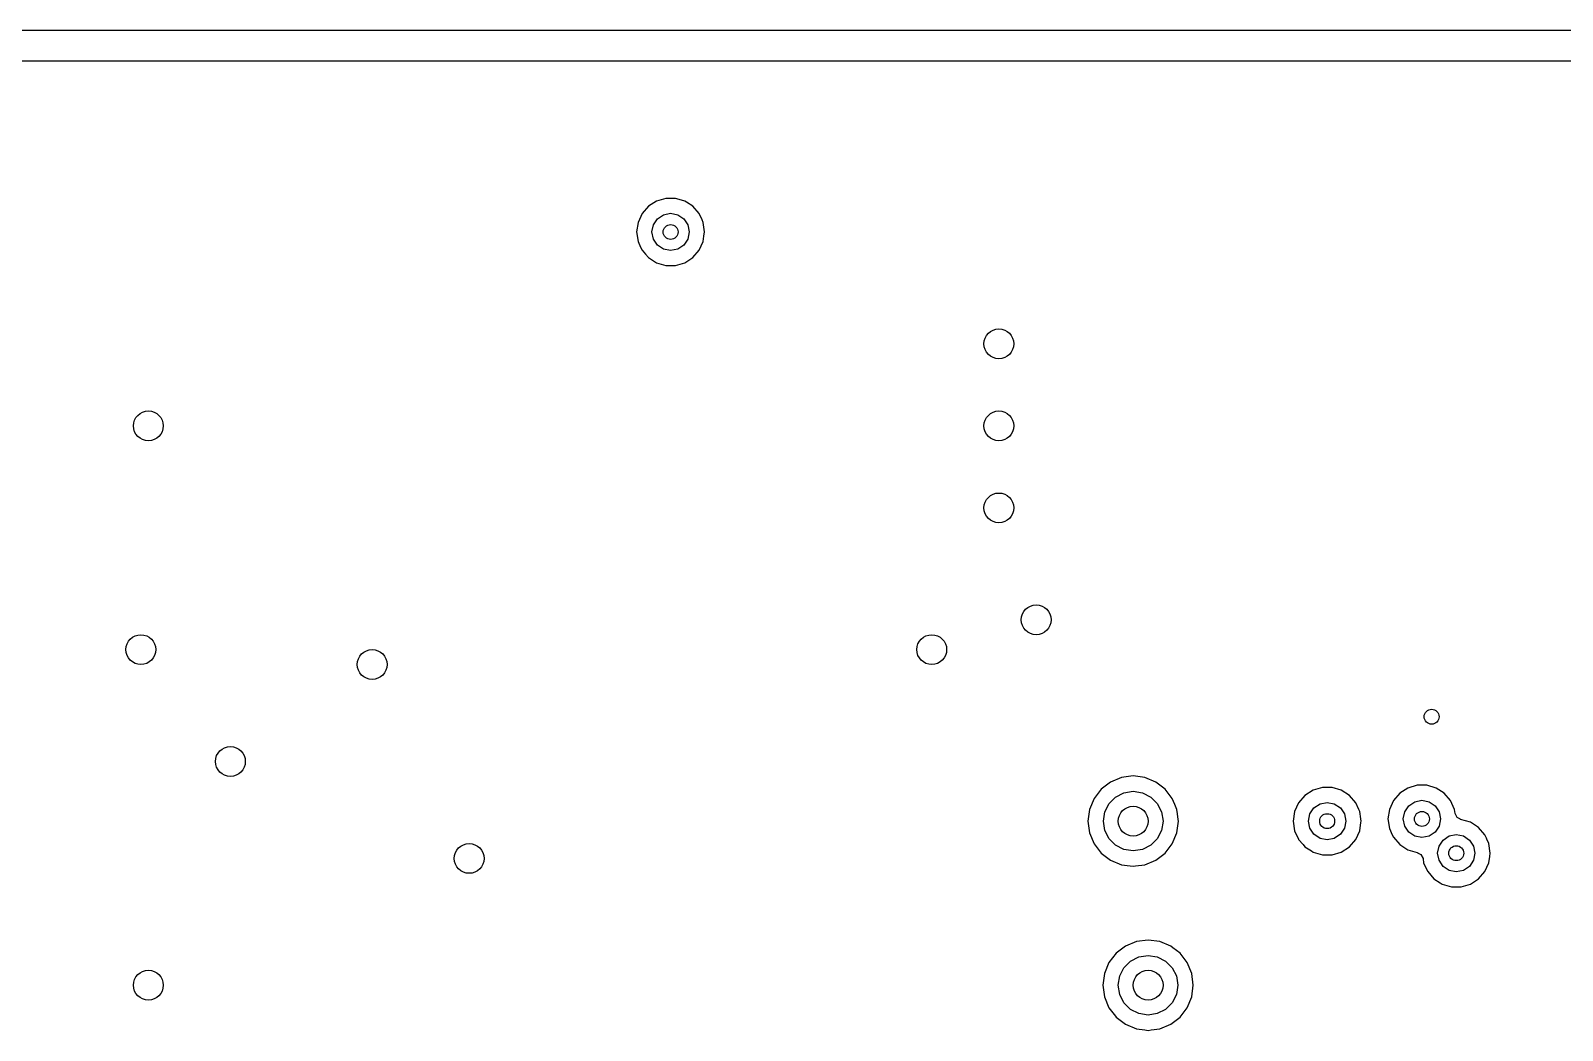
# Model space of a CAD drawing. Extents: x 0.4 to 10.6, y -8.1 to -0.4.
# Drawn here: x 5.154 to 5.963, y -1.992 to -1.465 of the extents above; entities that cross this region are included whole.
import ezdxf

# ---------------------------------------------------------------- set-up
doc = ezdxf.new("R2010")
doc.units = 0
doc.header["$MEASUREMENT"] = 0
doc.layers.add('BLACK', color=7, linetype='CONTINUOUS')

msp = doc.modelspace()

# ---------------------------------------------------------------- linework, layer by layer
at = {"layer": 'BLACK', "linetype": 'CONTINUOUS'}
for p, q in [((6.73921, -1.46457), (4.98787, -1.46457)), ((4.98787, -1.48053), (6.73921, -1.48053)), ((5.48039, -1.55732), (5.47705, -1.56118)), ((5.48468, -1.55457), (5.48039, -1.55732)), ((5.48958, -1.55313), (5.48468, -1.55457)), ((5.48468, -1.55457), (5.48468, -1.55457)), ((5.49468, -1.55313), (5.48958, -1.55313)), ((5.48958, -1.55313), (5.48958, -1.55313)), ((5.49918, -1.55445), (5.49468, -1.55313)), ((5.49468, -1.55313), (5.49468, -1.55313)), ((5.49957, -1.55457), (5.49918, -1.55445)), ((5.50043, -1.55512), (5.49957, -1.55457)), ((5.49957, -1.55457), (5.49957, -1.55457)), ((5.49957, -1.55457), (5.49957, -1.55457)), ((5.50386, -1.55732), (5.50043, -1.55512)), ((5.5072, -1.56118), (5.50386, -1.55732)), ((5.50386, -1.55732), (5.50386, -1.55732)), ((5.50386, -1.55732), (5.50386, -1.55732)), ((5.47493, -1.56582), (5.47421, -1.57087)), ((5.47705, -1.56118), (5.47493, -1.56582)), ((5.48228, -1.57087), (5.48303, -1.5671)), ((5.48303, -1.5671), (5.48517, -1.56391)), ((5.48517, -1.56391), (5.48836, -1.56177)), ((5.48836, -1.56177), (5.49213, -1.56102)), ((5.49213, -1.56102), (5.49589, -1.56177)), ((5.49589, -1.56177), (5.49909, -1.56391)), ((5.49909, -1.56391), (5.50122, -1.5671)), ((5.50122, -1.5671), (5.50197, -1.57087)), ((5.50871, -1.56449), (5.5072, -1.56118)), ((5.50932, -1.56582), (5.50871, -1.56449)), ((5.51004, -1.57087), (5.50932, -1.56582)), ((5.47421, -1.57087), (5.47421, -1.57087)), ((5.47421, -1.57087), (5.47493, -1.57591)), ((5.47493, -1.57591), (5.47627, -1.57885)), ((5.48303, -1.57463), (5.48228, -1.57087)), ((5.48517, -1.57783), (5.48303, -1.57463)), ((5.50122, -1.57463), (5.49909, -1.57783)), ((5.50197, -1.57087), (5.50122, -1.57463)), ((5.5072, -1.58055), (5.50932, -1.57591)), ((5.50932, -1.57591), (5.50972, -1.5731)), ((5.50972, -1.5731), (5.51004, -1.57087)), ((5.51004, -1.57087), (5.51004, -1.57087)), ((5.47627, -1.57885), (5.47705, -1.58055)), ((5.47705, -1.58055), (5.4788, -1.58257)), ((5.4788, -1.58257), (5.48039, -1.58441)), ((5.48836, -1.57996), (5.48517, -1.57783)), ((5.49213, -1.58071), (5.48836, -1.57996)), ((5.49589, -1.57996), (5.49213, -1.58071)), ((5.49909, -1.57783), (5.49589, -1.57996)), ((5.50386, -1.58441), (5.5072, -1.58055)), ((5.48039, -1.58441), (5.48468, -1.58717)), ((5.48468, -1.58717), (5.48468, -1.58717)), ((5.48468, -1.58717), (5.48958, -1.5886)), ((5.48958, -1.5886), (5.48958, -1.5886)), ((5.48958, -1.5886), (5.49468, -1.5886)), ((5.49468, -1.5886), (5.49957, -1.58717)), ((5.49468, -1.5886), (5.49468, -1.5886)), ((5.49957, -1.58717), (5.50386, -1.58441)), ((5.73005, -1.85886), (5.7243, -1.86124)), ((5.73622, -1.85804), (5.73005, -1.85886)), ((5.73005, -1.85886), (5.73005, -1.85886)), ((5.74239, -1.85886), (5.73622, -1.85804)), ((5.73622, -1.85804), (5.73622, -1.85804)), ((5.74814, -1.86124), (5.74239, -1.85886)), ((5.74239, -1.85886), (5.74239, -1.85886)), ((5.71936, -1.86503), (5.71557, -1.86997)), ((5.7243, -1.86124), (5.71936, -1.86503)), ((5.71936, -1.86503), (5.71936, -1.86503)), ((5.7243, -1.86124), (5.7243, -1.86124)), ((5.72696, -1.86915), (5.73135, -1.86691)), ((5.73135, -1.86691), (5.73622, -1.86614)), ((5.73622, -1.86614), (5.74109, -1.86691)), ((5.74109, -1.86691), (5.74548, -1.86915)), ((5.75028, -1.86288), (5.74814, -1.86124)), ((5.74814, -1.86124), (5.74814, -1.86124)), ((5.74814, -1.86124), (5.74814, -1.86124)), ((5.75308, -1.86503), (5.75028, -1.86288)), ((5.75687, -1.86997), (5.75308, -1.86503)), ((5.75308, -1.86503), (5.75308, -1.86503)), ((5.75308, -1.86503), (5.75308, -1.86503)), ((5.75308, -1.86503), (5.75308, -1.86503)), ((5.75308, -1.86503), (5.75308, -1.86503)), ((5.83114, -1.86559), (5.82685, -1.86835)), ((5.83603, -1.86415), (5.83114, -1.86559)), ((5.83114, -1.86559), (5.83114, -1.86559)), ((5.84113, -1.86415), (5.83603, -1.86415)), ((5.83603, -1.86415), (5.83603, -1.86415)), ((5.84603, -1.86559), (5.84113, -1.86415)), ((5.84113, -1.86415), (5.84113, -1.86415)), ((5.85032, -1.86835), (5.84603, -1.86559)), ((5.84603, -1.86559), (5.84603, -1.86559)), ((5.84603, -1.86559), (5.84603, -1.86559)), ((5.84603, -1.86559), (5.84603, -1.86559)), ((5.88115, -1.86442), (5.87686, -1.86717)), ((5.88604, -1.86298), (5.88115, -1.86442)), ((5.88115, -1.86442), (5.88115, -1.86442)), ((5.89114, -1.86298), (5.88604, -1.86298)), ((5.88604, -1.86298), (5.88604, -1.86298)), ((5.89601, -1.86441), (5.89114, -1.86298)), ((5.89114, -1.86298), (5.89114, -1.86298)), ((5.89603, -1.86442), (5.89601, -1.86441)), ((5.90032, -1.86717), (5.89603, -1.86442)), ((5.89603, -1.86442), (5.89603, -1.86442)), ((5.89603, -1.86442), (5.89603, -1.86442)), ((5.71557, -1.86997), (5.71319, -1.87572)), ((5.71557, -1.86997), (5.71557, -1.86997)), ((5.72124, -1.87702), (5.72348, -1.87263)), ((5.72348, -1.87263), (5.72696, -1.86915)), ((5.74548, -1.86915), (5.74896, -1.87263)), ((5.74896, -1.87263), (5.7512, -1.87702)), ((5.75815, -1.87305), (5.75687, -1.86997)), ((5.75687, -1.86997), (5.75687, -1.86997)), ((5.75925, -1.87572), (5.75815, -1.87305)), ((5.82351, -1.8722), (5.82139, -1.87684)), ((5.82685, -1.86835), (5.82351, -1.8722)), ((5.82949, -1.87812), (5.83162, -1.87493)), ((5.83162, -1.87493), (5.83482, -1.8728)), ((5.83482, -1.8728), (5.83858, -1.87205)), ((5.83858, -1.87205), (5.84235, -1.8728)), ((5.84235, -1.8728), (5.84554, -1.87493)), ((5.84554, -1.87493), (5.84768, -1.87812)), ((5.85366, -1.8722), (5.85032, -1.86835)), ((5.85032, -1.86835), (5.85032, -1.86835)), ((5.85032, -1.86835), (5.85032, -1.86835)), ((5.85526, -1.87572), (5.85366, -1.8722)), ((5.87352, -1.87103), (5.8714, -1.87567)), ((5.87686, -1.86717), (5.87352, -1.87103)), ((5.8795, -1.87695), (5.88163, -1.87376)), ((5.88163, -1.87376), (5.88482, -1.87162)), ((5.88482, -1.87162), (5.88859, -1.87087)), ((5.88859, -1.87087), (5.89236, -1.87162)), ((5.89236, -1.87162), (5.89555, -1.87376)), ((5.89555, -1.87376), (5.89768, -1.87695)), ((5.90366, -1.87103), (5.90032, -1.86717)), ((5.90032, -1.86717), (5.90032, -1.86717)), ((5.90032, -1.86717), (5.90032, -1.86717)), ((5.90578, -1.87567), (5.90366, -1.87103)), ((5.71319, -1.87572), (5.71237, -1.88189)), ((5.71237, -1.88189), (5.71237, -1.88189)), ((5.71237, -1.88189), (5.71319, -1.88806)), ((5.71319, -1.87572), (5.71319, -1.87572)), ((5.72047, -1.88189), (5.72124, -1.87702)), ((5.72124, -1.88676), (5.72047, -1.88189)), ((5.7512, -1.87702), (5.75197, -1.88189)), ((5.75197, -1.88189), (5.7512, -1.88676)), ((5.75955, -1.87795), (5.75925, -1.87572)), ((5.75925, -1.88806), (5.76007, -1.88189)), ((5.75995, -1.881), (5.75955, -1.87795)), ((5.76007, -1.88189), (5.75995, -1.881)), ((5.76007, -1.88189), (5.76007, -1.88189)), ((5.82139, -1.87684), (5.82066, -1.88189)), ((5.82066, -1.88189), (5.82066, -1.88189)), ((5.82066, -1.88189), (5.82139, -1.88694)), ((5.82874, -1.88189), (5.82949, -1.87812)), ((5.82949, -1.88566), (5.82874, -1.88189)), ((5.84768, -1.87812), (5.84843, -1.88189)), ((5.84843, -1.88189), (5.84768, -1.88566)), ((5.85578, -1.87684), (5.85526, -1.87572)), ((5.85633, -1.88072), (5.85578, -1.87684)), ((5.85578, -1.88694), (5.85641, -1.88253)), ((5.8565, -1.88189), (5.85633, -1.88072)), ((5.85641, -1.88253), (5.8565, -1.88189)), ((5.8565, -1.88189), (5.8565, -1.88189)), ((5.8714, -1.87567), (5.87067, -1.88072)), ((5.87067, -1.88072), (5.87067, -1.88072)), ((5.87067, -1.88072), (5.8714, -1.88576)), ((5.87875, -1.88072), (5.8795, -1.87695)), ((5.8795, -1.88448), (5.87875, -1.88072)), ((5.89768, -1.87695), (5.89843, -1.88072)), ((5.89843, -1.88072), (5.89768, -1.88448)), ((5.90579, -1.87575), (5.90578, -1.87567)), ((5.90609, -1.87779), (5.90579, -1.87575)), ((5.90611, -1.8779), (5.90609, -1.87779)), ((5.90723, -1.88003), (5.90611, -1.8779)), ((5.909, -1.8809), (5.90723, -1.88003)), ((5.90897, -1.881), (5.909, -1.8809)), ((5.91413, -1.88251), (5.90897, -1.881)), ((5.91842, -1.88527), (5.91413, -1.88251)), ((5.91413, -1.88251), (5.91413, -1.88251)), ((5.91413, -1.88251), (5.91413, -1.88251)), ((5.91413, -1.88251), (5.91413, -1.88251)), ((5.71319, -1.88806), (5.71319, -1.88806)), ((5.71319, -1.88806), (5.71557, -1.89381)), ((5.72348, -1.89115), (5.72124, -1.88676)), ((5.72696, -1.89463), (5.72348, -1.89115)), ((5.74896, -1.89115), (5.74548, -1.89463)), ((5.7512, -1.88676), (5.74896, -1.89115)), ((5.75687, -1.89381), (5.75925, -1.88806)), ((5.82139, -1.88694), (5.82346, -1.89147)), ((5.83162, -1.88885), (5.82949, -1.88566)), ((5.83482, -1.89098), (5.83162, -1.88885)), ((5.83858, -1.89173), (5.83482, -1.89098)), ((5.84235, -1.89098), (5.83858, -1.89173)), ((5.84554, -1.88885), (5.84235, -1.89098)), ((5.84768, -1.88566), (5.84554, -1.88885)), ((5.85366, -1.89158), (5.85578, -1.88694)), ((5.8714, -1.88576), (5.87294, -1.88914)), ((5.87294, -1.88914), (5.87352, -1.8904)), ((5.87352, -1.8904), (5.87686, -1.89426)), ((5.88163, -1.88768), (5.8795, -1.88448)), ((5.88482, -1.88981), (5.88163, -1.88768)), ((5.88859, -1.89056), (5.88482, -1.88981)), ((5.89236, -1.88981), (5.88859, -1.89056)), ((5.89555, -1.88768), (5.89236, -1.88981)), ((5.89768, -1.88448), (5.89555, -1.88768)), ((5.89973, -1.89185), (5.90292, -1.88972)), ((5.90292, -1.88972), (5.90669, -1.88897)), ((5.90669, -1.88897), (5.91045, -1.88972)), ((5.91045, -1.88972), (5.91365, -1.89185)), ((5.92176, -1.88912), (5.91842, -1.88527)), ((5.91842, -1.88527), (5.91842, -1.88527)), ((5.91842, -1.88527), (5.91842, -1.88527)), ((5.92259, -1.89094), (5.92176, -1.88912)), ((5.92283, -1.89147), (5.92259, -1.89094)), ((5.71557, -1.89381), (5.71557, -1.89381)), ((5.71557, -1.89381), (5.71936, -1.89875)), ((5.71936, -1.89875), (5.71936, -1.89875)), ((5.71936, -1.89875), (5.7243, -1.90254)), ((5.73135, -1.89687), (5.72696, -1.89463)), ((5.73622, -1.89764), (5.73135, -1.89687)), ((5.74109, -1.89687), (5.73622, -1.89764)), ((5.74548, -1.89463), (5.74109, -1.89687)), ((5.74814, -1.90254), (5.75308, -1.89875)), ((5.75308, -1.89875), (5.75687, -1.89381)), ((5.82346, -1.89147), (5.82351, -1.89158)), ((5.82351, -1.89158), (5.82583, -1.89426)), ((5.82583, -1.89426), (5.82685, -1.89543)), ((5.82685, -1.89543), (5.83028, -1.89764)), ((5.83028, -1.89764), (5.83114, -1.89819)), ((5.83114, -1.89819), (5.83603, -1.89963)), ((5.84113, -1.89963), (5.84603, -1.89819)), ((5.84603, -1.89819), (5.85032, -1.89543)), ((5.85032, -1.89543), (5.85366, -1.89158)), ((5.87686, -1.89426), (5.87686, -1.89426)), ((5.87686, -1.89426), (5.87954, -1.89599)), ((5.87954, -1.89599), (5.88115, -1.89702)), ((5.88115, -1.89702), (5.88604, -1.89845)), ((5.88604, -1.89845), (5.88631, -1.89853)), ((5.88631, -1.89853), (5.88628, -1.89862)), ((5.88628, -1.89862), (5.88805, -1.89949)), ((5.89684, -1.89881), (5.89759, -1.89504)), ((5.89759, -1.90258), (5.89684, -1.89881)), ((5.89759, -1.89504), (5.89973, -1.89185)), ((5.91365, -1.89185), (5.91578, -1.89504)), ((5.91578, -1.89504), (5.91653, -1.89881)), ((5.91653, -1.89881), (5.91578, -1.90258)), ((5.92388, -1.89376), (5.92283, -1.89147)), ((5.9246, -1.89881), (5.92388, -1.89376)), ((5.92434, -1.90062), (5.9246, -1.89881)), ((5.9246, -1.89881), (5.9246, -1.89881)), ((5.7243, -1.90254), (5.7243, -1.90254)), ((5.7243, -1.90254), (5.7243, -1.90254)), ((5.7243, -1.90254), (5.73005, -1.90492)), ((5.73005, -1.90492), (5.73005, -1.90492)), ((5.73005, -1.90492), (5.73468, -1.90553)), ((5.73468, -1.90553), (5.73622, -1.90574)), ((5.73622, -1.90574), (5.73745, -1.90557)), ((5.73622, -1.90574), (5.73622, -1.90574)), ((5.73622, -1.90574), (5.73622, -1.90574)), ((5.73745, -1.90557), (5.74239, -1.90492)), ((5.74239, -1.90492), (5.74814, -1.90254)), ((5.83603, -1.89963), (5.83603, -1.89963)), ((5.83603, -1.89963), (5.84113, -1.89963)), ((5.84113, -1.89963), (5.84113, -1.89963)), ((5.88805, -1.89949), (5.88917, -1.90162)), ((5.88917, -1.90162), (5.88919, -1.90173)), ((5.88919, -1.90173), (5.88949, -1.90386)), ((5.88949, -1.90386), (5.89103, -1.90724)), ((5.89103, -1.90724), (5.89161, -1.9085)), ((5.89973, -1.90577), (5.89759, -1.90258)), ((5.90292, -1.9079), (5.89973, -1.90577)), ((5.91365, -1.90577), (5.91045, -1.9079)), ((5.91578, -1.90258), (5.91365, -1.90577)), ((5.92176, -1.9085), (5.92388, -1.90386)), ((5.92388, -1.90386), (5.92434, -1.90062)), ((5.89161, -1.9085), (5.89327, -1.91041)), ((5.89327, -1.91041), (5.89495, -1.91235)), ((5.89495, -1.91235), (5.89829, -1.9145)), ((5.89829, -1.9145), (5.89924, -1.91511)), ((5.89924, -1.91511), (5.90414, -1.91655)), ((5.90669, -1.90865), (5.90292, -1.9079)), ((5.91045, -1.9079), (5.90669, -1.90865)), ((5.90924, -1.91655), (5.91413, -1.91511)), ((5.91413, -1.91511), (5.91842, -1.91235)), ((5.91842, -1.91235), (5.92176, -1.9085)), ((5.90414, -1.91655), (5.90414, -1.91655)), ((5.90414, -1.91655), (5.90924, -1.91655)), ((5.90924, -1.91655), (5.90924, -1.91655)), ((5.73217, -1.94785), (5.72723, -1.95164)), ((5.73792, -1.94547), (5.73217, -1.94785)), ((5.73217, -1.94785), (5.73217, -1.94785)), ((5.74409, -1.94466), (5.73792, -1.94547)), ((5.73792, -1.94547), (5.73792, -1.94547)), ((5.75027, -1.94547), (5.74409, -1.94466)), ((5.74409, -1.94466), (5.74409, -1.94466)), ((5.75602, -1.94785), (5.75027, -1.94547)), ((5.75027, -1.94547), (5.75027, -1.94547)), ((5.75713, -1.94871), (5.75602, -1.94785)), ((5.75602, -1.94785), (5.75602, -1.94785)), ((5.75602, -1.94785), (5.75602, -1.94785)), ((5.72723, -1.95164), (5.72344, -1.95658)), ((5.72723, -1.95164), (5.72723, -1.95164)), ((5.73135, -1.95925), (5.73484, -1.95576)), ((5.73484, -1.95576), (5.73923, -1.95353)), ((5.73923, -1.95353), (5.74409, -1.95276)), ((5.74409, -1.95276), (5.74896, -1.95353)), ((5.74896, -1.95353), (5.75335, -1.95576)), ((5.75335, -1.95576), (5.75683, -1.95925)), ((5.76096, -1.95164), (5.75713, -1.94871)), ((5.76475, -1.95658), (5.76096, -1.95164)), ((5.76096, -1.95164), (5.76096, -1.95164)), ((5.76096, -1.95164), (5.76096, -1.95164)), ((5.76096, -1.95164), (5.76096, -1.95164)), ((5.76096, -1.95164), (5.76096, -1.95164)), ((5.72106, -1.96233), (5.72025, -1.9685)), ((5.72344, -1.95658), (5.72106, -1.96233)), ((5.72106, -1.96233), (5.72106, -1.96233)), ((5.72344, -1.95658), (5.72344, -1.95658)), ((5.72835, -1.9685), (5.72912, -1.96364)), ((5.72912, -1.96364), (5.73135, -1.95925)), ((5.75683, -1.95925), (5.75907, -1.96364)), ((5.75907, -1.96364), (5.75984, -1.9685)), ((5.76713, -1.96233), (5.76475, -1.95658)), ((5.76475, -1.95658), (5.76475, -1.95658)), ((5.76794, -1.9685), (5.76713, -1.96233)), ((5.72025, -1.9685), (5.72025, -1.9685)), ((5.72025, -1.9685), (5.72106, -1.97468)), ((5.72912, -1.97337), (5.72835, -1.9685)), ((5.75984, -1.9685), (5.75907, -1.97337)), ((5.76713, -1.97468), (5.76794, -1.9685)), ((5.72106, -1.97468), (5.72106, -1.97468)), ((5.72106, -1.97468), (5.72344, -1.98043)), ((5.73135, -1.97776), (5.72912, -1.97337)), ((5.73484, -1.98124), (5.73135, -1.97776)), ((5.75683, -1.97776), (5.75335, -1.98124)), ((5.75907, -1.97337), (5.75683, -1.97776)), ((5.76475, -1.98043), (5.76713, -1.97468)), ((5.72344, -1.98043), (5.72344, -1.98043)), ((5.72344, -1.98043), (5.72683, -1.98484)), ((5.72683, -1.98484), (5.72723, -1.98537)), ((5.72723, -1.98537), (5.73217, -1.98915)), ((5.73923, -1.98348), (5.73484, -1.98124)), ((5.74409, -1.98425), (5.73923, -1.98348)), ((5.74896, -1.98348), (5.74409, -1.98425)), ((5.75335, -1.98124), (5.74896, -1.98348)), ((5.75602, -1.98915), (5.76096, -1.98537)), ((5.76096, -1.98537), (5.76475, -1.98043)), ((5.73217, -1.98915), (5.73792, -1.99154)), ((5.73792, -1.99154), (5.7424, -1.99213)), ((5.7424, -1.99213), (5.74409, -1.99235)), ((5.74409, -1.99235), (5.74579, -1.99213)), ((5.74409, -1.99235), (5.74409, -1.99235)), ((5.74409, -1.99235), (5.74409, -1.99235)), ((5.74579, -1.99213), (5.75027, -1.99154)), ((5.75027, -1.99154), (5.75602, -1.98915))]:
    msp.add_line(p, q, dxfattribs=at)
at = {"layer": 'BLACK'}
for centre, radius in [((5.49213, -1.57087), 0.00394), ((5.66535, -1.62992), 0.00787), ((5.21654, -1.67323), 0.00787), ((5.66535, -1.67323), 0.00787), ((5.66535, -1.71654), 0.00787), ((5.68504, -1.77559), 0.00787), ((5.2126, -1.79134), 0.00787), ((5.62992, -1.79134), 0.00787), ((5.33465, -1.79921), 0.00787), ((5.8937, -1.82677), 0.00394), ((5.25984, -1.85039), 0.00787), ((5.73622, -1.88189), 0.00787), ((5.83858, -1.88189), 0.00394), ((5.88859, -1.88072), 0.00394), ((5.38583, -1.90157), 0.00787), ((5.90669, -1.89881), 0.00394), ((5.21654, -1.9685), 0.00787), ((5.74409, -1.9685), 0.00787)]:
    msp.add_circle(centre, radius, dxfattribs=at)

doc.saveas('drawing.dxf')
